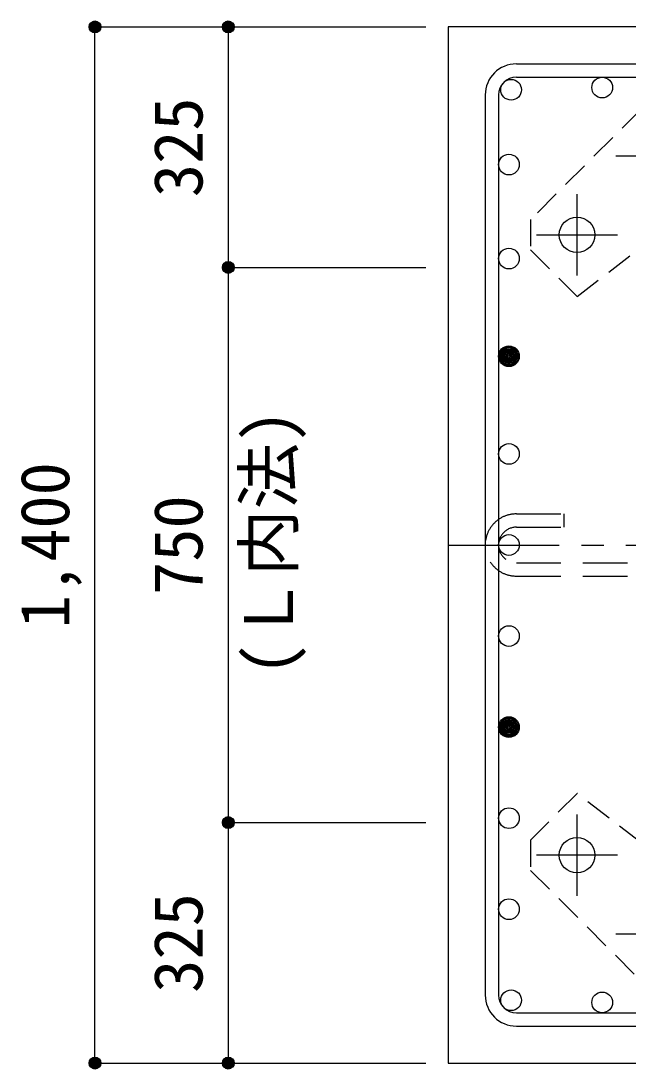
# Model space of a CAD drawing. Units: millimetres at full size, sheet at 1:30. Extents: x -5973 to 5954, y -4195 to 4201.
# Drawn here: x -725 to 95, y -2383 to -967 of the extents above; entities that cross this region are included whole.
import ezdxf
from ezdxf.enums import TextEntityAlignment as Align

# ---------------------------------------------------------------- set-up
doc = ezdxf.new("R2010")
doc.units = ezdxf.units.MM
doc.header["$LTSCALE"] = 30
doc.header["$PDMODE"] = 32
doc.header["$PDSIZE"] = 15
for name, pattern in [('CHAIN1', [8, 5, -1, 1, -1]), ('DASHED1', [1.8, 1.2, -0.6]), ('DASHED2', [3, 2, -1])]:
    doc.linetypes.add(name, pattern=pattern)
for name, color, linetype in [('0-1_躯体線', 2, 'Continuous'), ('0-2_アンカーボルト', 4, 'CHAIN1'), ('0-3_立上り筋', 4, 'Continuous'), ('0-4_フープ筋', 7, 'Continuous'), ('0-7_文字', 4, 'Continuous'), ('0-9_プレート', 4, 'DASHED1'), ('0-C', 7, 'DASHED2'), ('0-D_寸法', 4, 'Continuous')]:
    doc.layers.add(name, color=color, linetype=linetype)
doc.styles.add('ＭＳ ゴシック', font='')
doc.styles.get('ＭＳ ゴシック').set_extended_font_data('MS Gothic')

msp = doc.modelspace()

# ---------------------------------------------------------------- linework, layer by layer
at = {"layer": '0-1_躯体線'}
for p, q in [((1652.44, -974.89), (-147.56, -974.89)), ((-147.56, -974.89), (-147.56, -2374.89)), ((-147.56, -2374.89), (270.94, -2374.89))]:
    msp.add_line(p, q, dxfattribs=at)
at = {"layer": '0-2_アンカーボルト'}
for p, q in [((78.63, -1148.89), (188.13, -1148.89)), ((26.44, -1310.6), (26.44, -1201.1)), ((-28.37, -1255.89), (81.13, -1255.89)), ((26.44, -2148.7), (26.44, -2039.2)), ((81.14, -2093.89), (-28.36, -2093.89)), ((188.14, -2200.89), (78.64, -2200.89))]:
    msp.add_line(p, q, dxfattribs=at)
at = {"layer": '0-2_アンカーボルト', "color": 3, "linetype": 'Continuous'}
for centre in [(26.44, -1255.89), (26.44, -2093.89)]:
    msp.add_circle(centre, 24, dxfattribs=at)
at = {"layer": '0-3_立上り筋', "color": 3}
for centre in [(-62.63, -1059.82), (60.38, -1056.89), (-65.56, -1160.89), (-65.56, -1287.89), (-65.56, -1419.89), (-65.56, -1551.88), (-65.56, -1674.89), (-65.56, -1797.91), (-65.56, -1920.92), (-65.56, -2043.94), (-65.56, -2166.95), (-62.63, -2289.97), (60.38, -2292.89)]:
    msp.add_circle(centre, 14, dxfattribs=at)
at = {"layer": '0-3_立上り筋'}
for centre, radius in [((-65.56, -1419.89), 12.6), ((-65.56, -1419.89), 11.2), ((-65.56, -1419.89), 9.8), ((-65.56, -1419.89), 8.4), ((-65.56, -1419.89), 7), ((-65.56, -1419.89), 5.6), ((-65.56, -1419.89), 4.2), ((-65.56, -1419.89), 2.8), ((-65.56, -1419.89), 1.4), ((-65.56, -1920.92), 12.6), ((-65.56, -1920.92), 11.2), ((-65.56, -1920.92), 9.8), ((-65.56, -1920.92), 8.4), ((-65.56, -1920.92), 7), ((-65.56, -1920.92), 5.6), ((-65.56, -1920.92), 4.2), ((-65.56, -1920.92), 2.8), ((-65.56, -1920.92), 1.4)]:
    msp.add_circle(centre, radius, dxfattribs=at)
at = {"layer": '0-4_フープ筋'}
for p, q in [((-55.56, -1024.89), (1160.44, -1024.89)), ((-55.56, -1042.89), (1160.44, -1042.89)), ((-97.56, -1066.89), (-97.56, -2282.89)), ((-79.56, -1066.89), (-79.56, -2282.89)), ((-55.56, -2306.89), (1160.44, -2306.89)), ((-55.56, -2324.89), (1160.44, -2324.89))]:
    msp.add_line(p, q, dxfattribs=at)
for centre, radius, start, end in [((-55.56, -1066.89), 42, 90, 180), ((-55.56, -1066.89), 24, 90, 180), ((-55.56, -2282.89), 42, 180, 270), ((-55.56, -2282.89), 24, 180, 270)]:
    msp.add_arc(centre, radius, start, end, dxfattribs=at)
at = {"layer": '0-9_プレート'}
for p, q in [((112.84, -1086.1), (-36.36, -1235.29)), ((-36.36, -1235.29), (-36.36, -1276.29)), ((26.54, -2010.59), (-36.36, -2073.5)), ((112.44, -2076.69), (26.54, -2010.59)), ((-36.36, -2073.5), (-36.36, -2114.5)), ((-36.36, -2114.5), (112.84, -2263.7))]:
    msp.add_line(p, q, dxfattribs=at)
msp.add_lwpolyline([(-36.36, -1276.29), (26.54, -1339.2), (112.44, -1273.1)], dxfattribs=at)
at = {"layer": '0-C'}
for p, q in [((-55.56, -1632.89), (8.44, -1632.89)), ((8.44, -1632.89), (8.44, -1650.89)), ((-55.56, -1650.89), (8.44, -1650.89)), ((-55.56, -1698.89), (1160.44, -1698.89)), ((-55.56, -1716.89), (1160.44, -1716.89))]:
    msp.add_line(p, q, dxfattribs=at)
for radius in [42, 24]:
    msp.add_arc((-55.56, -1674.89), radius, 90, 270, dxfattribs=at)
at = {"layer": '0-D_寸法'}
for p, q in [((-624.6, -974.89), (-444.6, -974.89)), ((-624.6, -974.89), (-444.6, -974.89)), ((-624.6, -2374.89), (-624.6, -974.89)), ((-444.6, -974.89), (-444.6, -1299.89)), ((-444.6, -974.89), (-177.56, -974.89)), ((-444.6, -1299.89), (-177.56, -1299.89)), ((-444.6, -1299.89), (-444.6, -2049.89)), ((-444.6, -2049.89), (-177.56, -2049.89)), ((-444.6, -2049.89), (-444.6, -2374.89)), ((-624.6, -2374.89), (-444.6, -2374.89)), ((-444.6, -2374.89), (-177.56, -2374.89)), ((-444.6, -2374.89), (-177.56, -2374.89))]:
    msp.add_line(p, q, dxfattribs=at)
at = {"layer": '0-D_寸法', "linetype": 'CHAIN1'}
msp.add_line((-147.56, -1674.89), (1252.44, -1674.89), dxfattribs=at)
at = {"layer": '0-D_寸法'}
for centre, radius in [((-624.6, -974.89), 8), ((-624.6, -974.89), 7.2), ((-624.6, -974.89), 6.4), ((-624.6, -974.89), 5.6), ((-624.6, -974.89), 4.8), ((-624.6, -974.89), 4), ((-624.6, -974.89), 3.2), ((-624.6, -974.89), 2.4), ((-624.6, -974.89), 1.6), ((-624.6, -974.89), 0.8), ((-444.6, -974.89), 8), ((-444.6, -974.89), 7.2), ((-444.6, -974.89), 6.4), ((-444.6, -974.89), 5.6), ((-444.6, -974.89), 4.8), ((-444.6, -974.89), 4), ((-444.6, -974.89), 3.2), ((-444.6, -974.89), 2.4), ((-444.6, -974.89), 1.6), ((-444.6, -974.89), 0.8), ((-444.6, -1299.89), 8), ((-444.6, -1299.89), 7.2), ((-444.6, -1299.89), 6.4), ((-444.6, -1299.89), 5.6), ((-444.6, -1299.89), 4.8), ((-444.6, -1299.89), 4), ((-444.6, -1299.89), 3.2), ((-444.6, -1299.89), 2.4), ((-444.6, -1299.89), 1.6), ((-444.6, -1299.89), 0.8), ((-444.6, -2049.89), 8), ((-444.6, -2049.89), 7.2), ((-444.6, -2049.89), 6.4), ((-444.6, -2049.89), 5.6), ((-444.6, -2049.89), 4.8), ((-444.6, -2049.89), 4), ((-444.6, -2049.89), 3.2), ((-444.6, -2049.89), 2.4), ((-444.6, -2049.89), 1.6), ((-444.6, -2049.89), 0.8), ((-624.6, -2374.89), 8), ((-624.6, -2374.89), 7.2), ((-624.6, -2374.89), 6.4), ((-624.6, -2374.89), 5.6), ((-624.6, -2374.89), 4.8), ((-624.6, -2374.89), 4), ((-624.6, -2374.89), 3.2), ((-624.6, -2374.89), 2.4), ((-624.6, -2374.89), 1.6), ((-624.6, -2374.89), 0.8), ((-444.6, -2374.89), 8), ((-444.6, -2374.89), 7.2), ((-444.6, -2374.89), 6.4), ((-444.6, -2374.89), 5.6), ((-444.6, -2374.89), 4.8), ((-444.6, -2374.89), 4), ((-444.6, -2374.89), 3.2), ((-444.6, -2374.89), 2.4), ((-444.6, -2374.89), 1.6), ((-444.6, -2374.89), 0.8)]:
    msp.add_circle(centre, radius, dxfattribs=at)
at = {"layer": '0-D_寸法', "color": 7}
for p in [(-624.6, -974.89), (-444.6, -974.89), (-444.6, -1299.89), (-444.6, -2049.89), (-624.6, -2374.89), (-444.6, -2374.89)]:
    msp.add_point(p, dxfattribs=at)

# ---------------------------------------------------------------- texts
at = {"layer": '0-7_文字', "style": 'ＭＳ ゴシック'}
msp.add_text('(Ｌ内法)', height=65.98, rotation=90, dxfattribs=at).set_placement((-337.36, -1851.68), align=Align.BOTTOM_LEFT)
at = {"layer": '0-D_寸法', "style": 'ＭＳ ゴシック'}
for s, p in [('325', (-459.6, -1204.89)), ('1,400', (-639.6, -1787.39)), ('750', (-459.6, -1742.39)), ('325', (-459.6, -2279.89))]:
    msp.add_text(s, height=65.98, rotation=90, dxfattribs=at).set_placement(p, align=Align.BOTTOM_LEFT)

doc.saveas('drawing.dxf')
